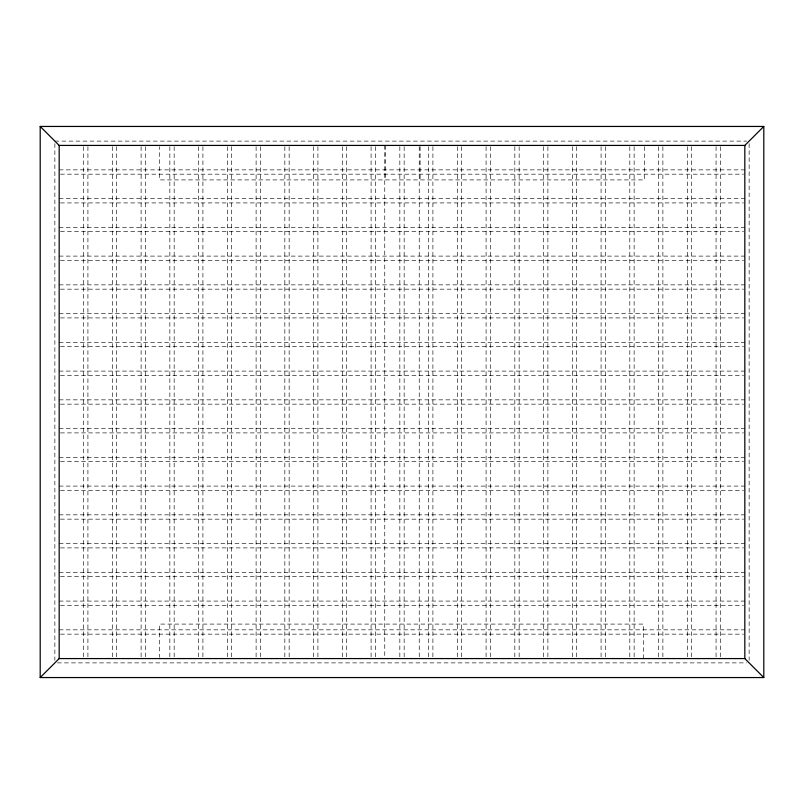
<?xml version="1.0" encoding="UTF-8"?>
<svg xmlns="http://www.w3.org/2000/svg" width="804" height="804" viewBox="0 0 804 804"><rect width="100%" height="100%" fill="white"/><g stroke="black" fill="none" stroke-linecap="round" stroke-linejoin="round"><path stroke-width="0.6" stroke-dasharray="4.02 3.01" d="M54.863 141.112L746.625 141.112M59.174 169.865L744.826 169.865M60.431 174.177L743.569 174.177M59.174 198.608L744.826 198.608M60.431 202.92L743.569 202.92M59.174 227.361L744.826 227.361M60.431 231.673L743.569 231.673M59.174 256.104L744.826 256.104M60.431 260.416L743.569 260.416M59.174 284.857L744.826 284.857M60.431 289.169L743.569 289.169M59.174 313.6L744.826 313.6M60.431 317.912L743.569 317.912M59.174 342.353L744.826 342.353M60.431 346.665L743.569 346.665M59.174 371.096L744.826 371.096M60.431 375.408L743.569 375.408M59.174 399.849L744.826 399.849M60.431 404.161L743.569 404.161M59.174 428.592L744.826 428.592M60.431 432.904L743.569 432.904M59.174 457.345L744.826 457.345M60.431 461.657L743.569 461.657M59.174 486.088L744.826 486.088M60.431 490.4L743.569 490.4M59.174 514.841L744.826 514.841M60.431 519.153L743.569 519.153M59.174 543.584L744.826 543.584M60.431 547.896L743.569 547.896M59.174 572.337L744.826 572.337M60.431 576.649L743.569 576.649M59.174 601.08L744.826 601.08M60.431 605.392L743.569 605.392M59.174 629.833L744.826 629.833M60.431 634.145L743.569 634.145M57.375 662.888L746.625 662.888M749.137 143.614L749.137 660.385M720.374 146.67L720.374 658.576M716.062 146.67L716.062 657.33M691.631 146.67L691.631 658.576M687.319 146.67L687.319 657.33M662.888 146.67L662.888 658.576M658.576 146.67L658.576 657.33M644.346 146.65L644.346 179.915L159.654 179.915L159.654 146.65M643.491 658.576L643.491 624.085L159.654 624.085L159.654 657.35M634.125 146.67L634.125 658.576M629.813 146.67L629.813 657.33M605.392 146.67L605.392 658.576M601.08 146.67L601.08 657.33M576.639 146.67L576.639 658.576M572.327 146.67L572.327 657.33M547.886 146.67L547.886 658.576M543.574 146.67L543.574 657.33M519.143 146.67L519.143 658.576M514.831 146.67L514.831 657.33M490.4 146.67L490.4 658.576M486.088 146.67L486.088 657.33M461.637 146.67L461.637 658.576M457.325 146.67L457.325 657.33M432.904 146.67L432.904 658.576M428.592 146.67L428.592 657.33M420.11 146.65L420.11 179.915M419.246 146.65L419.246 658.576M404.151 146.67L404.151 658.576M399.839 146.67L399.839 657.33M385.608 145.423L385.608 179.915M384.754 145.423L384.754 658.576M375.398 146.67L375.398 658.576M371.086 146.67L371.086 657.33M346.655 146.67L346.655 658.576M342.343 146.67L342.343 657.33M317.912 146.67L317.912 658.576M313.6 146.67L313.6 657.33M289.149 146.67L289.149 658.576M284.837 146.67L284.837 657.33M260.416 146.67L260.416 658.576M256.104 146.67L256.104 657.33M231.663 146.67L231.663 658.576M227.351 146.67L227.351 657.33M202.909 146.67L202.909 658.576M198.598 146.67L198.598 657.33M174.166 146.67L174.166 658.576M169.855 146.67L169.855 657.33M145.423 146.67L145.423 658.576M141.102 146.67L141.102 657.33M116.66 146.67L116.66 658.576M112.349 146.67L112.349 657.33M87.917 146.67L87.917 658.576M83.606 146.67L83.606 657.33M54.863 143.614L54.863 660.385"/><path stroke-width="1.21" d="M40.2 677.551L59.174 658.576L744.826 658.576L763.8 677.551L763.8 126.449L40.2 126.449L40.2 677.551L763.8 677.551M40.2 126.449L59.174 145.423L744.826 145.423L763.8 126.449M744.826 145.423L744.826 658.576M59.174 145.423L59.174 658.576"/></g></svg>
